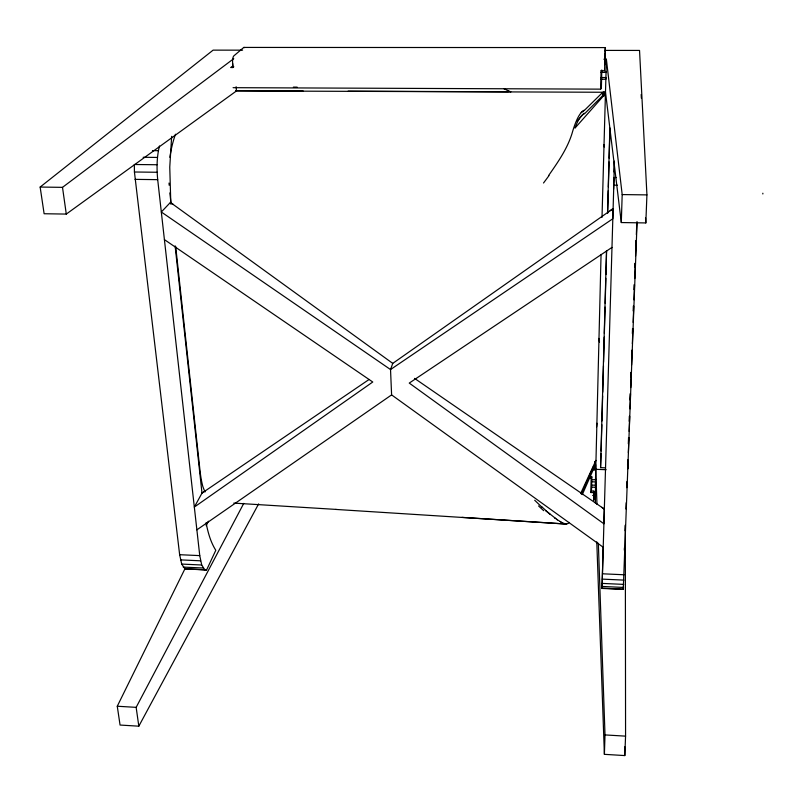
<?xml version="1.0" encoding="UTF-8"?>
<svg xmlns="http://www.w3.org/2000/svg" width="803" height="803" viewBox="0 0 803 803"><rect width="100%" height="100%" fill="white"/><g stroke="black" fill="none" stroke-linecap="round" stroke-linejoin="round"><path stroke-width="1.2" d="M603.183 546.883L602.019 588.418L623.258 589.402L623.269 586.943M594.802 462.879L594.792 462.267M605.342 51.452L605.402 47.588L243.911 47.427M594.872 461.424L594.852 462.598M605.382 49.605L605.402 48.28M594.812 464.766L594.772 466.453M610.109 210.747L613.03 208.69L612.819 218.757L390.529 369.551L391.603 394.895L603.264 547.275M593.829 492.64L590.827 492.52L591.169 478.357L591.841 476.892L589.332 476.801M600.624 89.143L601.076 70.784L601.818 70.012L601.367 88.33L600.624 89.143L233.081 87.678M590.827 492.52L591.49 491.034L591.841 476.892M593.708 497.147L593.658 500.209L593.889 491.125L591.49 491.034M595.655 464.586L595.756 469.554L601.056 254.441M595.384 503.039L595.575 478.749M595.505 479.903L595.766 469.333L606.145 469.705M601.748 507.295L604.298 509.052L603.946 523.817L409.249 383.081L611.986 247.404M593.176 469.795L593.246 467.105L594.531 467.155L594.461 469.835L593.176 469.795L582.305 494.618M605.382 93.79L574.988 128.078A75.522 15.488 -85.2 0 1 584.564 113.725L602.491 95.878L602.581 92.465L604.057 91.943M604.659 64.862L605.402 47.588M593.889 491.125L593.648 500.179L593.818 493.735M601.076 70.784L604.508 70.794L605.342 50.408L605.332 51.081M602.491 95.878L603.936 95.888L604.027 92.475M602.009 217.412L605.492 91.984L621.301 222.551L645.823 222.933L646.927 194.888L639.539 50.428L604.569 50.408M606.074 71.828L605.482 92.265L236.473 90.93L66.288 214.08L44.115 213.739L40.15 187.059L213.106 50.137L242.596 50.157M603.896 59.211L606.375 59.221L606.024 72.4L601.025 72.38M605.512 467.878L600.564 467.627L606.506 250.747M607.54 213.136L609.879 127.888M601.056 453.494L600.564 467.627M601.126 450.995L601.848 424.717M601.949 420.963L602.641 395.939M602.742 392.185L603.465 365.907M603.565 362.153L604.247 337.13M604.358 333.375L605.081 307.097M605.181 303.343L605.863 278.32M605.964 274.566L606.616 250.787M607.65 213.257L608.272 190.733M608.373 186.979L609.055 161.945M609.166 158.201L609.879 131.923M614.064 172.033L614.365 161.132M614.456 162.076L613.582 189.237M602.019 588.418L614.024 177.503L616.483 177.533M625.316 525.553L625.567 736.14L624.794 755.573L604.398 754.338L605.01 734.926L598.335 543.25M621.301 222.551L622.184 194.577L606.375 59.221M594.461 469.835L594.742 461.534M625.949 509.012L626.179 502.738M626.731 487.692L626.962 481.429M627.555 465.128L627.735 460.119M628.327 443.818L628.558 437.555M629.15 421.254L629.341 416.245M629.933 399.944L630.164 393.681M630.756 377.38L630.937 372.371M631.58 354.816L631.72 351.062M632.362 333.506L632.543 328.497M633.186 310.942L633.366 305.933M633.958 289.632L634.149 284.623M634.782 267.068L634.922 263.314M635.564 245.758L635.745 240.749M628.097 460.229L627.775 469.002L627.715 460.33M628.368 452.711L628.92 437.675M629.15 431.412L629.703 416.386M629.974 408.868L630.526 393.831M630.756 387.568L631.309 372.532M631.58 365.014L632.132 349.978M632.362 343.714L632.915 328.688M633.145 322.415L633.738 306.134M633.968 299.87L634.521 284.834M634.751 278.571L635.303 263.535M635.574 256.016L636.127 240.99M636.357 234.717L636.819 222.19M623.258 589.402L637.1 221.769M594.601 465.921L594.782 462.257M625.146 530.743L625.356 524.991M604.117 92.204L603.936 95.888M624.312 550.175L624.423 547.787M604.508 70.794L604.549 70.012M206.07 522.743C207.927 532.319 210.547 541.975 215.796 550.296L206.552 570.07L204.775 569.728L201.714 565.001L199.756 555.616L157.699 179.651C156.635 168.429 156.715 156.946 159.476 145.975M171.661 136.349L169.764 167.144L170.818 203.821M596.629 426.935L596.99 423.231M613.03 208.69L392.757 363.388L390.529 369.551L161.323 212.002L170.397 202.446L173.267 204.474M581.362 494.156L593.246 467.105M580.75 493.253L595.936 460.39M258.616 503.903L138.819 726.183L120.059 725.049L117.268 706.238L185.182 568.313M206.16 525.694L208.368 521.217M138.819 726.183L136.149 707.353L243.761 503.371M204.233 491.546L201.995 493.102L194.326 507.074L372.763 382.007L164.414 239.615M548.64 175.496C557.744 162.447 567.119 149.087 571.947 133.76A78.814 16.17 -85.2 0 1 581.211 112.591L584.664 110.111L602.581 92.465M576.785 121.514L584.112 113.173M40.15 187.059L62.504 187.35L233.733 58.679M196.876 529.85L391.603 394.895M201.995 493.102L369.119 379.458M231.364 66.779L233.814 66.79M230.662 67.532L232.96 67.532L232.599 63.076A6.906 1.777 88.2 0 1 233.793 55.919L243.64 47.558A6.745 1.686 88.2 0 1 244.453 47.678M600.915 77.53L605.924 77.55L605.843 79.286L600.835 79.216M293.376 87.125L297.13 87.136M235.65 90.669L303.132 90.95M348.111 91.14L508.419 91.823M152.44 150.623L158.402 150.683M143.155 157.288L157.498 157.438M157.067 164.745L134.342 164.505L134.432 172.003L179.641 554.702L181.709 564.077L184.921 568.805L206.552 570.07M134.432 172.003L157.137 172.264M135.024 179.37L157.699 179.651M613.803 185.172L617.497 185.222M622.184 194.577L646.927 194.888M588.659 478.267L591.169 478.357M591.791 479.662L595.505 479.792M591.66 485.082L595.374 485.223L595.495 481.93L591.741 481.79M592.644 495.441L595.113 495.541M591.6 487.13L595.324 487.291M179.641 554.702L199.756 555.616M602.491 573.794L624.132 574.767M180.504 559.892L200.569 560.805M602.33 579.124L623.921 580.107M181.709 564.077L201.714 565.001M602.2 583.41L623.72 584.393M183.204 567.089L203.139 568.012M602.109 586.451L623.54 587.445M184.921 568.805L204.775 569.728M602.039 588.147L623.389 589.131M117.268 706.238L136.149 707.353M605.01 734.926L625.567 736.14M233.814 503.11L336.166 509.413M335.744 509.423L565.914 524.028L461.966 517.363M507.205 91.11L510.879 91.903L504.023 88.772M564.328 523.707L565.744 524.028L561.698 522.512M556.479 519.22L562.421 522.883M560.113 521.599L560.926 522.08M414.549 378.394L604.298 509.052M550.276 514.482L545.709 510.598L557.433 519.882M170.397 202.446L392.757 363.388M554.502 517.794L555.505 518.527M542.135 507.376L534.698 500.259M598.897 338.394L599.48 342.098M62.504 187.35L66.288 214.08M603.886 144.59L604.197 147.019M169.865 192.901L171.079 204.103M175.676 246.411L199.987 470.407A60.436 16.602 -87.4 0 0 202.778 486.287A61.028 25.405 -82 0 0 205.086 491.898M175.114 245.909L202.005 493.203M232.96 67.532L232.599 63.076M236.122 86.704L236.473 90.93M645.552 217.954L645.823 222.933M641.175 94.503L641.356 98.167M596.78 541.794L604.398 754.338M595.766 469.333L596.98 504.414M762.84 193.222L762.85 193.965M624.784 746.81L624.794 755.573M581.211 112.561A79.286 16.261 -85.2 0 1 584.092 110.302M169.875 157.338A66.89 30.022 -87.6 0 1 175.486 134.221M548.961 175.636A100.004 27.523 -53.3 0 1 543.511 183.004M169.182 185.262A66.388 19.573 89.1 0 1 169.031 183.044M543.701 510.668A93.419 18.479 51.1 0 1 538.572 505.94M545.518 510.176A89.645 18.79 51.7 0 1 541.965 506.954M566.577 524.028A71.397 13.812 -88.2 0 1 565.744 524.008M568.755 522.833A71.577 13.761 -83.3 0 1 566.567 524.008M569.026 522.392A71.999 13.781 -83 0 1 568.775 522.633M605.221 55.317L605.201 56.039L605.271 53.169L605.221 55.317"/></g></svg>
